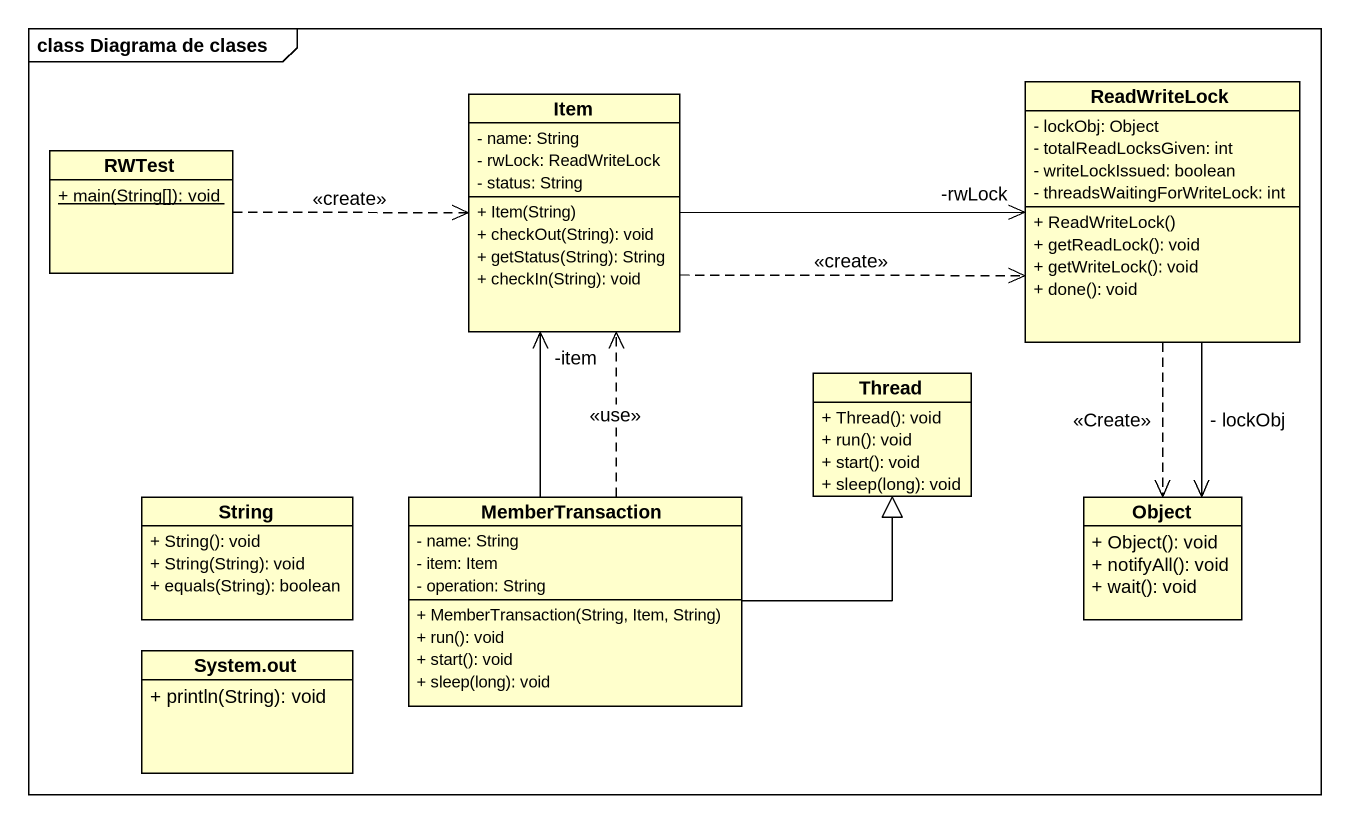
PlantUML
@startuml
mainframe class Diagrama de clases
hide circle
hide empty members
skinparam classAttributeIconSize 0
class Item {
  - name: String
  - rwLock: ReadWriteLock
  - status: String
  + Item(String)
  + checkOut(String): void
  + getStatus(String): String
  + checkIn(String): void
}
class ReadWriteLock {
  - lockObj: Object
  - totalReadLocksGiven: int
  - writeLockIssued: boolean
  - threadsWaitingForWriteLock: int
  + ReadWriteLock()
  + getReadLock(): void
  + getWriteLock(): void
  + done(): void
}
class RWTest {
  {static} + main(String[]): void
}
class Thread {
  + Thread(): void
  + run(): void
  + start(): void
  + sleep(long): void
}
class String {
  + String(): void
  + String(String): void
  + equals(String): boolean
}
class MemberTransaction {
  - name: String
  - item: Item
  - operation: String
  + MemberTransaction(String, Item, String)
  + run(): void
  + start(): void
  + sleep(long): void
}
class "Object" as Object_ {
  + Object(): void
  + notifyAll(): void
  + wait(): void
}
class "System.out" as System_out {
  + println(String): void
}
Item .right.> ReadWriteLock : <<create>>
Item -right-> "-rwLock" ReadWriteLock
ReadWriteLock ..> Object_ : <<Create>>
ReadWriteLock --> Object_ : - lockObj
RWTest .right.> Item : <<create>>
MemberTransaction -up-> "-item" Item
MemberTransaction .up.> Item : <<use>>
MemberTransaction -right-|> Thread
@enduml
